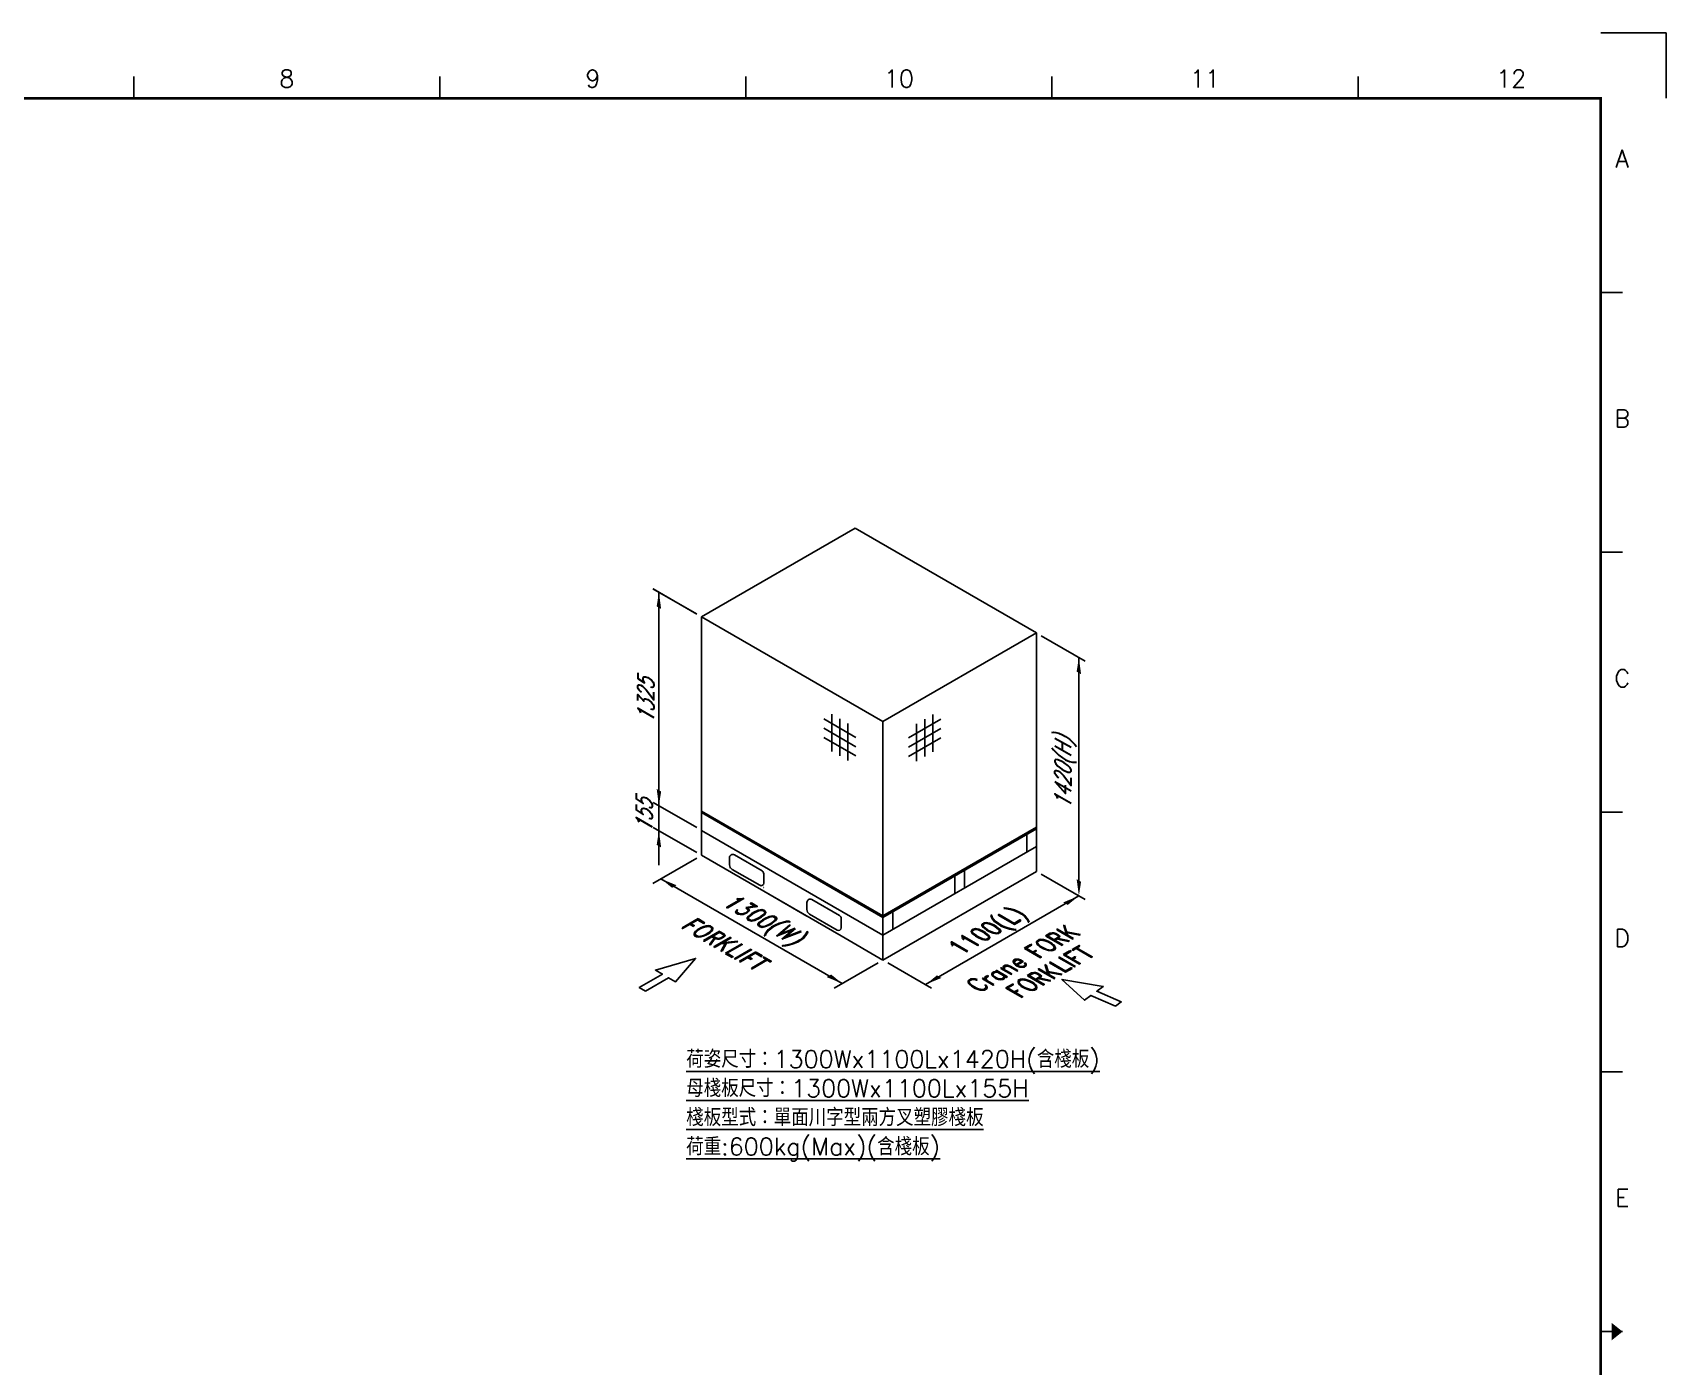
# Model space of a CAD drawing. Extents: x 0 to 210250, y -124674 to 148500.
# Drawn here: x 116844 to 210250, y 72265 to 148500 of the extents above; entities that cross this region are included whole.
import ezdxf
from ezdxf.enums import TextEntityAlignment as Align

# ---------------------------------------------------------------- set-up
doc = ezdxf.new("R2010")
doc.units = 0
doc.header["$LTSCALE"] = 400
doc.layers.get('0').update_dxf_attribs({"linetype": 'CONTINUOUS'})
for name, color, linetype in [('DIM', 2, 'CONTINUOUS'), ('NOTE', 6, 'CONTINUOUS'), ('WINDOWP', 4, 'CONTINUOUS')]:
    doc.layers.add(name, color=color, linetype=linetype)
doc.styles.add('CHINESET', font='romans.shx', dxfattribs={"bigfont": 'chineset.shx'})
doc.styles.add('ROMAND', font='romand')
doc.styles.add('ROMANS', font='romans.shx', dxfattribs={"width": 0.8})

# ---------------------------------------------------------------- blocks, each defined once
blk = doc.blocks.new('ASRSa1')
for p, q in [((841, 594), (826, 594)), ((841, 594), (841, 579)), ((490.5, 579), (490.5, 584)), ((560.5, 579), (560.5, 584)), ((630.5, 579), (630.5, 584)), ((700.5, 579), (700.5, 584)), ((770.5, 579), (770.5, 584)), ((831, 534.6), (826, 534.6)), ((831, 475.2), (826, 475.2)), ((831, 415.8), (826, 415.8)), ((831, 356.4), (826, 356.4)), ((831, 297), (826, 297))]:
    blk.add_line(p, q)
at = {"const_width": 0.6}
blk.add_lwpolyline([(25, 15), (826, 15), (826, 579), (25, 579)], close=True, dxfattribs=at)
blk.add_solid([(828.5, 299), (831, 297), (828.5, 295)])
at = {"style": 'ROMANS'}
for s, p in [('8', (525.5, 585.5)), ('9', (595.5, 585.5)), ('10', (665.5, 585.5)), ('11', (735.5, 585.5)), ('12', (805.5, 585.5)), ('A', (830.91, 567.18)), ('B', (830.91, 507.78)), ('C', (830.91, 448.38)), ('D', (830.91, 388.98)), ('E', (830.91, 329.58))]:
    blk.add_text(s, height=4, dxfattribs=at).set_placement(p, align=Align.TOP_CENTER)

msp = doc.modelspace()

# ---------------------------------------------------------------- linework, layer by layer
for p, q in [((155091.036, 115107.682), (163865.512, 120173.628)), ((174235.347, 114186.601), (163865.512, 120173.628)), ((155091.036, 101475.682), (155091.036, 115107.682)), ((174235.347, 100554.601), (174235.347, 114186.601)), ((165460.871, 98021.628), (155091.036, 104008.655)), ((165460.871, 97929.52), (155091.036, 103916.547)), ((165460.871, 96916.331), (155091.036, 102903.358)), ((155888.716, 103456.007), (155888.716, 103548.115)), ((155888.716, 103456.007), (155968.484, 103502.061)), ((156167.904, 103294.818), (156167.904, 103386.926)), ((156845.932, 102903.358), (156845.932, 102995.466)), ((156845.932, 102903.358), (156925.7, 102949.412)), ((157244.771, 102673.088), (157244.771, 102765.196)), ((165460.871, 98021.628), (174235.347, 103087.574)), ((165460.871, 97929.52), (174235.347, 102995.466)), ((157922.799, 102281.628), (157922.799, 102373.736)), ((157922.799, 102281.628), (158002.567, 102327.682)), ((158321.639, 102051.358), (158321.639, 102143.466)), ((165460.871, 96916.331), (174235.347, 101982.277)), ((173676.972, 101659.899), (173676.972, 102673.088)), ((163067.833, 96870.277), (155091.036, 101475.682)), ((158548.603, 100584.753), (156962.72, 101500.363)), ((158999.667, 101659.899), (158999.667, 101752.007)), ((158999.667, 101659.899), (159079.435, 101705.953)), ((159398.506, 101429.628), (159398.506, 101521.736)), ((160076.534, 101038.169), (160076.534, 101130.277)), ((160076.534, 101038.169), (160156.302, 101084.223)), ((160475.374, 100807.899), (160475.374, 100900.007)), ((158415.711, 99760.224), (156836.396, 100672.042)), ((158640.711, 99890.128), (158640.711, 100425.217)), ((161153.402, 100416.439), (161153.402, 100508.547)), ((161153.402, 100416.439), (161233.17, 100462.493)), ((161552.241, 100186.169), (161552.241, 100278.277)), ((165460.871, 95488.655), (174235.347, 100554.601)), ((161113.518, 97998.601), (158640.711, 99426.277)), ((162230.269, 99794.709), (162230.269, 99886.818)), ((162230.269, 99794.709), (162310.037, 99840.763)), ((162629.109, 99564.439), (162629.109, 99656.547)), ((163307.137, 99172.98), (163307.137, 99265.088)), ((163307.137, 99172.98), (163386.904, 99219.034)), ((163705.976, 98942.709), (163705.976, 99034.818)), ((162842.833, 97204.224), (161263.518, 98116.042)), ((162975.725, 98028.753), (161389.842, 98944.363)), ((164384.004, 98551.25), (164384.004, 98643.358)), ((164384.004, 98551.25), (164463.772, 98597.304)), ((164782.844, 98320.98), (164782.844, 98413.088)), ((166019.247, 97238.709), (166019.247, 98251.899)), ((163067.833, 97334.128), (163067.833, 97869.217)), ((165460.871, 95488.655), (163067.833, 96870.277))]:
    msp.add_line(p, q)
for centre, radius, start, end in [((156986.396, 100931.85), 300, 180, 240), ((156696.396, 100764.419), 10, 180, 240), ((156693.396, 100762.686), 7, 180, 240), ((158456.495, 100425.217), 184.216, 0, 60), ((158490.711, 99890.128), 150, 240, 0), ((158633.711, 99642.445), 7, 240, 0), ((161413.518, 98375.85), 300, 180, 240), ((162917.833, 97334.128), 150, 240, 0), ((162883.616, 97869.217), 184.216, 0, 60)]:
    msp.add_arc(centre, radius, start, end)
at = {"layer": 'DIM'}
for p, q in [((154794.194, 115279.064), (152309.349, 116713.691)), ((154814.073, 115267.587), (152329.228, 116702.213)), ((165460.871, 109120.655), (155091.036, 115107.682)), ((165460.871, 109120.655), (174235.347, 114186.601)), ((177017.035, 112580.593), (174512.31, 114026.697)), ((165460.871, 95488.655), (165460.871, 109120.655)), ((154814.073, 103063.263), (152329.228, 104497.889)), ((154814.073, 101635.587), (152329.228, 103070.213)), ((152309.349, 99869.674), (154814.073, 101315.778)), ((156686.396, 100931.85), (156686.396, 101340.827)), ((163135.761, 94146.252), (152765.926, 100133.279)), ((177017.035, 98948.593), (174512.31, 100394.697)), ((161113.518, 98375.85), (161113.518, 98784.827)), ((162679.184, 93882.647), (165183.908, 95328.751)), ((168242.559, 93882.647), (165737.835, 95328.751))]:
    msp.add_line(p, q, dxfattribs=at)
at = {"layer": 'DIM', "linetype": 'ByBlock'}
for p, q in [((152650.148, 100904.28), (152650.148, 116516.93)), ((176661.467, 99522.313), (176661.467, 112785.88)), ((167886.991, 94087.934), (176661.467, 99153.88))]:
    msp.add_line(p, q, dxfattribs=at)
at = {"layer": 'DIM', "color": 0}
for p, q in [((169568.922, 99288.115), (169568.922, 100301.304)), ((170127.297, 99610.493), (170127.297, 100623.682))]:
    msp.add_line(p, q, dxfattribs=at)
at = {"layer": 'DIM'}
for centre in [(156870.612, 101340.827), (161297.734, 98784.827)]:
    msp.add_arc(centre, 184.216, 60, 180, dxfattribs=at)
at = {"layer": 'DIM', "linetype": 'ByBlock'}
for points in [[(152522.519, 115706.379), (152777.777, 115559.006), (152650.148, 116516.93)], [(176533.838, 111975.329), (176789.096, 111827.956), (176661.467, 112785.88)], [(152777.777, 105123.157), (152522.519, 105270.53), (152650.148, 104312.606)], [(152522.519, 102074.379), (152777.777, 101927.006), (152650.148, 102884.93)], [(153404.07, 99617.474), (153659.328, 99764.847), (152765.926, 100133.279)], [(176789.096, 99964.432), (176533.838, 100111.805), (176661.467, 99153.88)], [(176023.323, 98638.075), (175768.066, 98785.448), (176661.467, 99153.88)], [(162242.36, 94514.685), (162497.618, 94662.058), (163135.761, 94146.252)], [(168802.432, 94465.456), (168547.175, 94612.829), (167909.031, 94097.023)]]:
    msp.add_solid(points, dxfattribs=at)
at = {"layer": 'NOTE'}
for p, q in [((162533.167, 107419.366), (162533.167, 109546.512)), ((168307.203, 107396.858), (168307.203, 109524.003)), ((163914.789, 108217.046), (162072.626, 109280.619)), ((163914.789, 107685.26), (162072.626, 108748.832)), ((162993.708, 107153.473), (162993.708, 109280.619)), ((163454.248, 106887.58), (163454.248, 109014.726)), ((166925.582, 108194.537), (168767.744, 109258.11)), ((166925.582, 107662.751), (168767.744, 108726.324)), ((167386.122, 106865.071), (167386.122, 108992.217)), ((167846.663, 107130.964), (167846.663, 109258.11)), ((163914.789, 107153.473), (162072.626, 108217.046)), ((166925.582, 107130.964), (168767.744, 108194.537))]:
    msp.add_line(p, q, dxfattribs=at)
for points in [[(151878.527, 93715.788), (153204.884, 94481.561), (153602.365, 94252.074), (154751.024, 95578.431), (152453.707, 94915.253), (152851.188, 94685.767), (151524.832, 93919.994)], [(178756.563, 92851.401), (179085.176, 93093.917), (177681.433, 93706.401), (178050.727, 93978.94), (175693.612, 94380.783), (176983.526, 93191.346), (177352.82, 93463.885)]]:
    msp.add_lwpolyline(points, close=True, dxfattribs=at)

# ---------------------------------------------------------------- block references
at = {"layer": 'DIM', "xscale": 250, "yscale": 250, "zscale": 250}
msp.add_blockref('ASRSa1', (0, 0), dxfattribs=at)

# ---------------------------------------------------------------- texts
at = {"layer": 'DIM', "insert": (154211.309, 90326.91), "char_height": 1000, "attachment_point": 1, "style": 'CHINESET'}
msp.add_mtext_dynamic_manual_height_columns('{\\L荷姿尺寸：1300Wx1100Lx1420H(含棧板)\\P母棧板尺寸：1300Wx1100Lx155H\\P棧板型式：單面川字型兩方叉塑膠棧板\\P荷重:600kg(Max)(含棧板)}', width=26438.84059, gutter_width=4500, heights=[0], dxfattribs=at)
at = {"layer": 'NOTE', "linetype": 'ByBlock', "style": 'ROMAND'}
for s, rotation, oblique, width, p in [('1325', 90, 30, 0.8, (151899.53, 110267.926)), ('155', 90, 30, 0.8, (151806.151, 103699.9)), ('FORKLIFT', 330, 30, 0.9, (156261.623, 96514.019)), ('Crane FORK', 30, 330, 0.9, (173683.768, 95715.305)), ('FORKLIFT', 30, 330, 0.9, (175243.928, 94959.002))]:
    msp.add_text(s, height=921.0811, rotation=rotation, dxfattribs=dict(at, oblique=oblique, width=width)).set_placement(p, align=Align.MIDDLE)
at = {"layer": 'WINDOWP', "linetype": 'ByBlock', "style": 'ROMAND'}
for s, rotation, oblique, width, p in [('1420(H)', 90, 30, 0.8, (175817.471, 106164.743)), ('1300(W)', 330, 30, 0.9, (158492.252, 97816.887)), ('1100(L)', 30, 330, 0.9, (171685.879, 97253.693))]:
    msp.add_text(s, height=921.0811, rotation=rotation, dxfattribs=dict(at, oblique=oblique, width=width)).set_placement(p, align=Align.MIDDLE)

doc.saveas('drawing.dxf')
